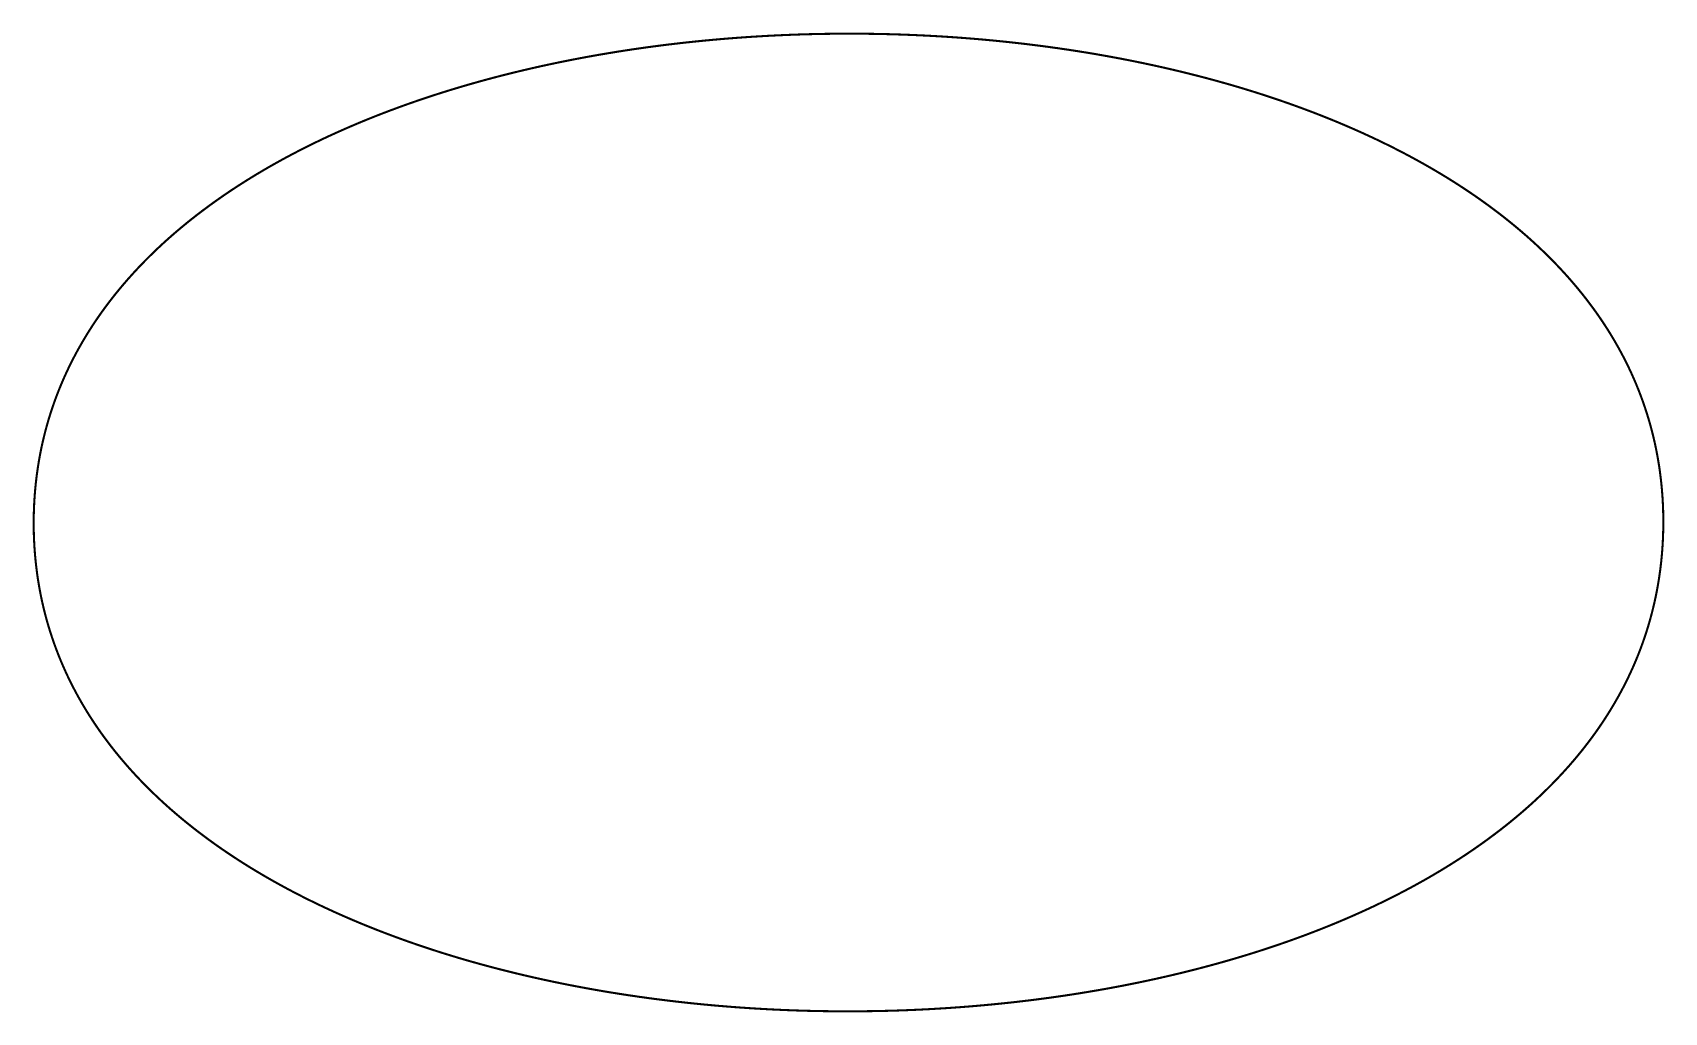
# Model space of a CAD drawing. Extents: x 0.05 to 7.93, y 0.04 to 4.78.
import ezdxf

# ---------------------------------------------------------------- set-up
doc = ezdxf.new("R2010")
doc.units = 0
doc.header["$LTSCALE"] = 0.166667
doc.layers.add('FOREGROUND', color=7, linetype='CONTINUOUS')

msp = doc.modelspace()

# ---------------------------------------------------------------- linework, layer by layer
at = {"layer": 'FOREGROUND', "linetype": 'CONTINUOUS', "const_width": 0.01}
msp.add_lwpolyline([(7.923331, 2.411667), (7.92308, 2.442842), (7.922316, 2.47381), (7.921041, 2.504571), (7.919259, 2.535125), (7.916974, 2.565472), (7.914188, 2.595612), (7.910905, 2.625544), (7.907129, 2.65527), (7.902862, 2.684788), (7.898109, 2.714099), (7.892873, 2.743203), (7.887157, 2.7721), (7.880965, 2.80079), (7.8743, 2.829273), (7.867165, 2.857548), (7.859564, 2.885617), (7.851501, 2.913478), (7.842978, 2.941132), (7.834, 2.968579), (7.824569, 2.995819), (7.814689, 3.022851), (7.804364, 3.049677), (7.793597, 3.076295), (7.782391, 3.102707), (7.77075, 3.128911), (7.758677, 3.154908), (7.746175, 3.180698), (7.733249, 3.206281), (7.719901, 3.231656), (7.706135, 3.256825), (7.691954, 3.281786), (7.677362, 3.306541), (7.662362, 3.331088), (7.646958, 3.355428), (7.631153, 3.37956), (7.61495, 3.403486), (7.598353, 3.427205), (7.581365, 3.450716), (7.56399, 3.474021), (7.546231, 3.497118), (7.528092, 3.520008), (7.509575, 3.542691), (7.490685, 3.565166), (7.471425, 3.587435), (7.451798, 3.609497), (7.431808, 3.631351), (7.411458, 3.652998), (7.390751, 3.674438), (7.369691, 3.695671), (7.348282, 3.716697), (7.326526, 3.737516), (7.304428, 3.758127), (7.28199, 3.778532), (7.259216, 3.798729), (7.23611, 3.818719), (7.212675, 3.838502), (7.188914, 3.858078), (7.164831, 3.877447), (7.140429, 3.896608), (7.115712, 3.915563), (7.090682, 3.93431), (7.065344, 3.95285), (7.039701, 3.971183), (7.013757, 3.989309), (6.987514, 4.007228), (6.960976, 4.02494), (6.934147, 4.042444), (6.90703, 4.059742), (6.879628, 4.076832), (6.851945, 4.093715), (6.823984, 4.110391), (6.795749, 4.12686), (6.767244, 4.143121), (6.73847, 4.159176), (6.709433, 4.175023), (6.680135, 4.190664), (6.65058, 4.206097), (6.620771, 4.221323), (6.590712, 4.236342), (6.560406, 4.251153), (6.529857, 4.265758), (6.499067, 4.280155), (6.468041, 4.294346), (6.436781, 4.308329), (6.405292, 4.322105), (6.373577, 4.335674), (6.341638, 4.349036), (6.30948, 4.36219), (6.277106, 4.375138), (6.24452, 4.387878), (6.211724, 4.400411), (6.178722, 4.412737), (6.145518, 4.424856), (6.112115, 4.436768), (6.078516, 4.448473), (6.044725, 4.45997), (6.010746, 4.47126), (5.976581, 4.482344), (5.942235, 4.49322), (5.90771, 4.503889), (5.87301, 4.51435), (5.838138, 4.524605), (5.803099, 4.534653), (5.767894, 4.544493), (5.732529, 4.554126), (5.697005, 4.563552), (5.661327, 4.572771), (5.625498, 4.581783), (5.589522, 4.590588), (5.553401, 4.599185), (5.51714, 4.607576), (5.480741, 4.615759), (5.444208, 4.623735), (5.407545, 4.631504), (5.370755, 4.639066), (5.333841, 4.64642), (5.296807, 4.653568), (5.259656, 4.660508), (5.222392, 4.667242), (5.185018, 4.673768), (5.147538, 4.680087), (5.109954, 4.686199), (5.072271, 4.692103), (5.034491, 4.697801), (4.996619, 4.703291), (4.958657, 4.708574), (4.920609, 4.713651), (4.882479, 4.718519), (4.84427, 4.723181), (4.805985, 4.727636), (4.767628, 4.731884), (4.729202, 4.735924), (4.69071, 4.739757), (4.652157, 4.743383), (4.613545, 4.746802), (4.574878, 4.750014), (4.536159, 4.753019), (4.497392, 4.755816), (4.45858, 4.758407), (4.419726, 4.76079), (4.380835, 4.762966), (4.341909, 4.764935), (4.302952, 4.766697), (4.263967, 4.768252), (4.224957, 4.769599), (4.185927, 4.770739), (4.14688, 4.771673), (4.107818, 4.772399), (4.068746, 4.772918), (4.029666, 4.773229), (3.990583, 4.773334), (3.9515, 4.773232), (3.912419, 4.772922), (3.873345, 4.772405), (3.834281, 4.771681), (3.79523, 4.77075), (3.756196, 4.769612), (3.717183, 4.768267), (3.678193, 4.766714), (3.63923, 4.764955), (3.600297, 4.762988), (3.561398, 4.760814), (3.522537, 4.758433), (3.483716, 4.755844), (3.44494, 4.753049), (3.406211, 4.750047), (3.367533, 4.746837), (3.32891, 4.74342), (3.290345, 4.739796), (3.25184, 4.735965), (3.213401, 4.731927), (3.17503, 4.727681), (3.13673, 4.723229), (3.098505, 4.718569), (3.060359, 4.713702), (3.022294, 4.708628), (2.984315, 4.703347), (2.946425, 4.697859), (2.908626, 4.692163), (2.870923, 4.686261), (2.833319, 4.680151), (2.795818, 4.673834), (2.758422, 4.66731), (2.721136, 4.660579), (2.683962, 4.653641), (2.646904, 4.646495), (2.609966, 4.639142), (2.573151, 4.631583), (2.536462, 4.623816), (2.499903, 4.615842), (2.463477, 4.60766), (2.427188, 4.599272), (2.391038, 4.590677), (2.355033, 4.581874), (2.319174, 4.572864), (2.283465, 4.563647), (2.24791, 4.554223), (2.212513, 4.544592), (2.177276, 4.534753), (2.142203, 4.524708), (2.107297, 4.514455), (2.072563, 4.503995), (2.038003, 4.493328), (2.00362, 4.482454), (1.969419, 4.471373), (1.935402, 4.460084), (1.901573, 4.448589), (1.867935, 4.436886), (1.834493, 4.424976), (1.801248, 4.412859), (1.768206, 4.400535), (1.735368, 4.388003), (1.702739, 4.375265), (1.670322, 4.362319), (1.638121, 4.349166), (1.606138, 4.335806), (1.574378, 4.322239), (1.542843, 4.308465), (1.511537, 4.294483), (1.480464, 4.280295), (1.449626, 4.265899), (1.419028, 4.251296), (1.388673, 4.236486), (1.358564, 4.221469), (1.328705, 4.206245), (1.299099, 4.190813), (1.269749, 4.175175), (1.240659, 4.159329), (1.211833, 4.143276), (1.183273, 4.127016), (1.154983, 4.110549), (1.126967, 4.093874), (1.099229, 4.076993), (1.07177, 4.059904), (1.044596, 4.042608), (1.017708, 4.025105), (0.991112, 4.007395), (0.964809, 3.989477), (0.938805, 3.971353), (0.913101, 3.953021), (0.887701, 3.934483), (0.86261, 3.915737), (0.83783, 3.896784), (0.813364, 3.877623), (0.789217, 3.858256), (0.765391, 3.838681), (0.74189, 3.8189), (0.718718, 3.798911), (0.695877, 3.778715), (0.673372, 3.758312), (0.651205, 3.737701), (0.62938, 3.716884), (0.607901, 3.695859), (0.586771, 3.674627), (0.565993, 3.653188), (0.545571, 3.631542), (0.525508, 3.609689), (0.505808, 3.587629), (0.486474, 3.565361), (0.46751, 3.542886), (0.448918, 3.520204), (0.430703, 3.497315), (0.412867, 3.474219), (0.395415, 3.450916), (0.378349, 3.427405), (0.361673, 3.403688), (0.345391, 3.379763), (0.329506, 3.355631), (0.314021, 3.331292), (0.298939, 3.306746), (0.284265, 3.281992), (0.270002, 3.257032), (0.256152, 3.231864), (0.24272, 3.206489), (0.229709, 3.180907), (0.217122, 3.155118), (0.204963, 3.129121), (0.193235, 3.102918), (0.181941, 3.076507), (0.171085, 3.049889), (0.160671, 3.023064), (0.150702, 2.996032), (0.141181, 2.968793), (0.132111, 2.941346), (0.123497, 2.913693), (0.115341, 2.885832), (0.107648, 2.857764), (0.100419, 2.829489), (0.093659, 2.801006), (0.087372, 2.772317), (0.08156, 2.74342), (0.076228, 2.714317), (0.071377, 2.685006), (0.067013, 2.655488), (0.063138, 2.625762), (0.059756, 2.59583), (0.05687, 2.565691), (0.054484, 2.535344), (0.0526, 2.50479), (0.051224, 2.474029), (0.050357, 2.443061), (0.050003, 2.411885), (0.050003, 2.411885), (0.050249, 2.38071), (0.051008, 2.349742), (0.052278, 2.318981), (0.054055, 2.288427), (0.056336, 2.25808), (0.059118, 2.22794), (0.062396, 2.198007), (0.066168, 2.168281), (0.070429, 2.138763), (0.075178, 2.109451), (0.080409, 2.080347), (0.086121, 2.05145), (0.092309, 2.02276), (0.09897, 1.994277), (0.1061, 1.966001), (0.113696, 1.937932), (0.121755, 1.91007), (0.130274, 1.882416), (0.139248, 1.854968), (0.148674, 1.827728), (0.15855, 1.800695), (0.168871, 1.773868), (0.179634, 1.747249), (0.190836, 1.720837), (0.202473, 1.694633), (0.214542, 1.668635), (0.22704, 1.642844), (0.239962, 1.617261), (0.253306, 1.591884), (0.267068, 1.566715), (0.281245, 1.541753), (0.295833, 1.516998), (0.310829, 1.49245), (0.32623, 1.468109), (0.342031, 1.443975), (0.358231, 1.420049), (0.374824, 1.396329), (0.391808, 1.372817), (0.40918, 1.349512), (0.426935, 1.326413), (0.445071, 1.303522), (0.463584, 1.280838), (0.48247, 1.258362), (0.501727, 1.236092), (0.521351, 1.214029), (0.541337, 1.192174), (0.561684, 1.170525), (0.582388, 1.149084), (0.603444, 1.12785), (0.62485, 1.106823), (0.646603, 1.086003), (0.668698, 1.06539), (0.691132, 1.044985), (0.713903, 1.024786), (0.737006, 1.004795), (0.760438, 0.98501), (0.784196, 0.965433), (0.808276, 0.946063), (0.832675, 0.9269), (0.85739, 0.907944), (0.882416, 0.889196), (0.907751, 0.870654), (0.933391, 0.852319), (0.959333, 0.834192), (0.985573, 0.816272), (1.012108, 0.798559), (1.038935, 0.781053), (1.066049, 0.763754), (1.093449, 0.746662), (1.121129, 0.729777), (1.149087, 0.7131), (1.177319, 0.69663), (1.205823, 0.680366), (1.234593, 0.66431), (1.263628, 0.648461), (1.292924, 0.632819), (1.322476, 0.617384), (1.352283, 0.602157), (1.38234, 0.587136), (1.412643, 0.572323), (1.443191, 0.557717), (1.473978, 0.543317), (1.505002, 0.529125), (1.536259, 0.51514), (1.567746, 0.501363), (1.59946, 0.487792), (1.631396, 0.474429), (1.663552, 0.461272), (1.695924, 0.448323), (1.728509, 0.435581), (1.761303, 0.423046), (1.794303, 0.410718), (1.827505, 0.398597), (1.860906, 0.386683), (1.894503, 0.374977), (1.928292, 0.363478), (1.962269, 0.352185), (1.996432, 0.3411), (2.030777, 0.330222), (2.065301, 0.319551), (2.099999, 0.309088), (2.134869, 0.298831), (2.169907, 0.288782), (2.20511, 0.278939), (2.240474, 0.269304), (2.275996, 0.259876), (2.311672, 0.250655), (2.3475, 0.241641), (2.383475, 0.232835), (2.419594, 0.224235), (2.455855, 0.215843), (2.492252, 0.207657), (2.528784, 0.199679), (2.565445, 0.191908), (2.602235, 0.184344), (2.639147, 0.176988), (2.67618, 0.169838), (2.71333, 0.162896), (2.750593, 0.15616), (2.787966, 0.149632), (2.825446, 0.143311), (2.863028, 0.137197), (2.900711, 0.13129), (2.938489, 0.125591), (2.976361, 0.120098), (3.014322, 0.114813), (3.052368, 0.109735), (3.090498, 0.104863), (3.128706, 0.1002), (3.166991, 0.095743), (3.205347, 0.091493), (3.243773, 0.08745), (3.282264, 0.083615), (3.320816, 0.079987), (3.359428, 0.076566), (3.398095, 0.073352), (3.436813, 0.070345), (3.47558, 0.067545), (3.514391, 0.064953), (3.553244, 0.062567), (3.592135, 0.060389), (3.631061, 0.058418), (3.670018, 0.056654), (3.709003, 0.055097), (3.748012, 0.053747), (3.787042, 0.052605), (3.826089, 0.051669), (3.865151, 0.050941), (3.904223, 0.05042), (3.943302, 0.050106), (3.982386, 0.049999), (4.021469, 0.0501), (4.06055, 0.050407), (4.099624, 0.050922), (4.138688, 0.051643), (4.177739, 0.052572), (4.216773, 0.053708), (4.255787, 0.055051), (4.294777, 0.056602), (4.33374, 0.058359), (4.372673, 0.060324), (4.411572, 0.062496), (4.450434, 0.064875), (4.489255, 0.067461), (4.528032, 0.070254), (4.566761, 0.073254), (4.605439, 0.076462), (4.644063, 0.079877), (4.682629, 0.083498), (4.721134, 0.087327), (4.759574, 0.091363), (4.797946, 0.095607), (4.836246, 0.100057), (4.874472, 0.104715), (4.912619, 0.109579), (4.950684, 0.114651), (4.988664, 0.11993), (5.026556, 0.125417), (5.064355, 0.13111), (5.102059, 0.13701), (5.139663, 0.143118), (5.177166, 0.149433), (5.214563, 0.155955), (5.25185, 0.162684), (5.289025, 0.16962), (5.326084, 0.176764), (5.363023, 0.184114), (5.39984, 0.191672), (5.43653, 0.199437), (5.47309, 0.207409), (5.509517, 0.215588), (5.545808, 0.223974), (5.581958, 0.232568), (5.617965, 0.241369), (5.653826, 0.250376), (5.689536, 0.259591), (5.725092, 0.269013), (5.760491, 0.278643), (5.795729, 0.288479), (5.830804, 0.298523), (5.865711, 0.308774), (5.900447, 0.319232), (5.935009, 0.329897), (5.969393, 0.340769), (6.003597, 0.351848), (6.037615, 0.363135), (6.071446, 0.374629), (6.105085, 0.38633), (6.138529, 0.398238), (6.171776, 0.410353), (6.20482, 0.422675), (6.23766, 0.435205), (6.27029, 0.447941), (6.302709, 0.460885), (6.334913, 0.474036), (6.366898, 0.487395), (6.398661, 0.50096), (6.430197, 0.514732), (6.461505, 0.528712), (6.492581, 0.542899), (6.52342, 0.557293), (6.554021, 0.571894), (6.584378, 0.586703), (6.614489, 0.601718), (6.644351, 0.616941), (6.67396, 0.632371), (6.703312, 0.648008), (6.732404, 0.663852), (6.761233, 0.679903), (6.789795, 0.696162), (6.818087, 0.712627), (6.846106, 0.7293), (6.873847, 0.74618), (6.901308, 0.763267), (6.928486, 0.780562), (6.955376, 0.798063), (6.981975, 0.815772), (7.00828, 0.833688), (7.034288, 0.851811), (7.059994, 0.870141), (7.085396, 0.888678), (7.110491, 0.907423), (7.135274, 0.926375), (7.159742, 0.945534), (7.183893, 0.9649), (7.207722, 0.984473), (7.231226, 1.004253), (7.254401, 1.024241), (7.277245, 1.044436), (7.299754, 1.064837), (7.321923, 1.085447), (7.343751, 1.106263), (7.365234, 1.127286), (7.386367, 1.148517), (7.407148, 1.169955), (7.427574, 1.1916), (7.44764, 1.213452), (7.467343, 1.235511), (7.486681, 1.257778), (7.505649, 1.280251), (7.524244, 1.302932), (7.542463, 1.32582), (7.560302, 1.348915), (7.577758, 1.372218), (7.594827, 1.395727), (7.611506, 1.419444), (7.627792, 1.443368), (7.643681, 1.467499), (7.65917, 1.491837), (7.674255, 1.516383), (7.688933, 1.541135), (7.703201, 1.566095), (7.717054, 1.591262), (7.73049, 1.616636), (7.743505, 1.642218), (7.756096, 1.668006), (7.768259, 1.694002), (7.779992, 1.720205), (7.791289, 1.746615), (7.802149, 1.773232), (7.812567, 1.800056), (7.822541, 1.827088), (7.832066, 1.854327), (7.84114, 1.881773), (7.849758, 1.909426), (7.857918, 1.937286), (7.865617, 1.965354), (7.872849, 1.993629), (7.879613, 2.02211), (7.885905, 2.0508), (7.891721, 2.079696), (7.897059, 2.108799), (7.901913, 2.13811), (7.906282, 2.167628), (7.910162, 2.197353), (7.913548, 2.227285), (7.916439, 2.257424), (7.91883, 2.287771), (7.920718, 2.318325), (7.9221, 2.349086), (7.922971, 2.380054), (7.92333, 2.411229)], close=True, dxfattribs=at)

doc.saveas('drawing.dxf')
